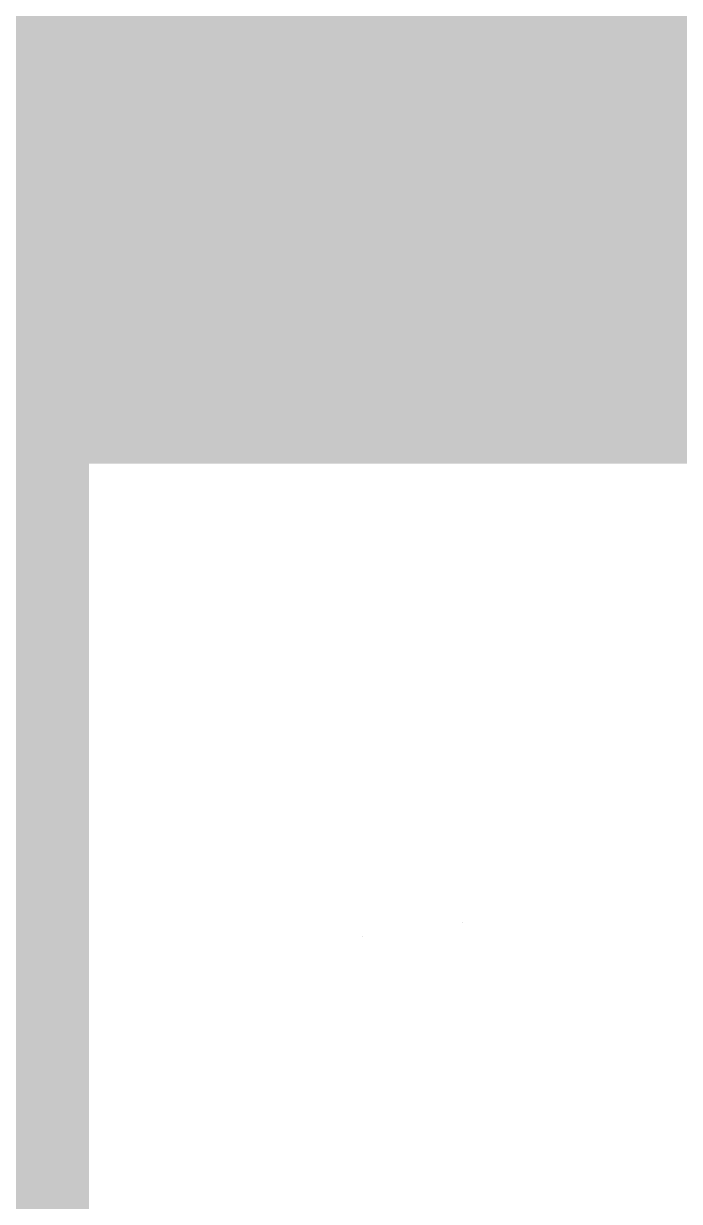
# Model space of a CAD drawing. Header units: millimetres. Extents: x -0.7 to 17.2, y -0.7 to 12.5.
# Drawn here: x 0.885 to 1.874, y 4.323 to 6.097 of the extents above; entities that cross this region are included whole.
import ezdxf

# ---------------------------------------------------------------- set-up
doc = ezdxf.new("R2010")
doc.units = ezdxf.units.MM
doc.layers.add('LEGEND', color=7, linetype='Continuous')
doc.layers.add('TEXT', color=7, linetype='Continuous')

msp = doc.modelspace()

# ---------------------------------------------------------------- linework, layer by layer
at = {"layer": 'LEGEND', "color": 7, "lineweight": 0, "const_width": 0.7075}
msp.add_lwpolyline([(0.6305, 1.6753), (8.4635, 1.6753), (8.4635, 5.7877), (0.6305, 5.7877), (0.6305, 1.6753), (0.6305, 1.6753)], dxfattribs=at)
at = {"layer": 'TEXT', "color": 7, "lineweight": 0, "const_width": 0.0000000392}
for points in [[(1.1002, 5.0073), (1.0892, 5.0073), (1.0566, 5.0439), (1.0566, 5.0073), (1.0475, 5.0073), (1.0475, 5.0795), (1.0566, 5.0795), (1.0566, 5.0445), (1.0884, 5.0795), (1.0987, 5.0795), (1.0674, 5.0444), (1.1002, 5.0073)], [(1.1558, 5.0345), (1.1558, 5.0345), (1.1551, 5.0262), (1.1528, 5.0193), (1.149, 5.0137), (1.149, 5.0137), (1.1439, 5.0096), (1.1378, 5.0071), (1.1306, 5.0063), (1.1306, 5.0063), (1.126, 5.0067), (1.1217, 5.0078), (1.1178, 5.0096), (1.1178, 5.0096), (1.1143, 5.0121), (1.1114, 5.0153), (1.1089, 5.0192), (1.1089, 5.0192), (1.1071, 5.0237), (1.1061, 5.0288), (1.1057, 5.0345), (1.1057, 5.0345), (1.1065, 5.0428), (1.1087, 5.0497), (1.1125, 5.0552), (1.1125, 5.0552), (1.1175, 5.0593), (1.1237, 5.0617), (1.1309, 5.0625), (1.1309, 5.0625), (1.1356, 5.0622), (1.1399, 5.0611), (1.1439, 5.0592), (1.1439, 5.0592), (1.1473, 5.0567), (1.1503, 5.0536), (1.1526, 5.0497), (1.1526, 5.0497), (1.1544, 5.0453), (1.1555, 5.0402), (1.1558, 5.0345)], [(1.228, 5.0615), (1.228, 5.0073), (1.22, 5.0073), (1.22, 5.0419), (1.22, 5.0419), (1.22, 5.0433), (1.2201, 5.0448), (1.2202, 5.0463), (1.2202, 5.0463), (1.2203, 5.0479), (1.2204, 5.0494), (1.2205, 5.0509), (1.2202, 5.0509), (1.2025, 5.0073), (1.195, 5.0073), (1.1779, 5.0509), (1.1776, 5.0509), (1.1776, 5.0509), (1.1777, 5.0478), (1.1778, 5.0447), (1.1779, 5.0416), (1.1779, 5.0073), (1.1699, 5.0073), (1.1699, 5.0615), (1.1817, 5.0615), (1.1988, 5.0179), (1.2162, 5.0615), (1.228, 5.0615)], [(1.291, 5.0615), (1.291, 5.0073), (1.2822, 5.0073), (1.2822, 5.0539), (1.2542, 5.0539), (1.2542, 5.0073), (1.2453, 5.0073), (1.2453, 5.0615), (1.291, 5.0615)], [(1.3341, 5.0625), (1.3341, 5.0625), (1.3403, 5.0617), (1.3457, 5.0594), (1.3502, 5.0555), (1.3502, 5.0555), (1.3536, 5.0501), (1.3557, 5.0431), (1.3563, 5.0345), (1.3563, 5.0345), (1.3557, 5.026), (1.3536, 5.019), (1.3502, 5.0135), (1.3502, 5.0135), (1.3457, 5.0095), (1.3403, 5.0071), (1.334, 5.0063), (1.334, 5.0063), (1.3301, 5.0066), (1.3266, 5.0074), (1.3236, 5.0087), (1.3236, 5.0087), (1.3211, 5.0104), (1.319, 5.0122), (1.3172, 5.0142), (1.3166, 5.0142), (1.3166, 5.0142), (1.3167, 5.013), (1.3169, 5.0115), (1.317, 5.0099), (1.317, 5.0099), (1.3171, 5.0082), (1.3172, 5.0067), (1.3172, 5.0053), (1.3172, 4.9831), (1.3083, 4.9831), (1.3083, 5.0615), (1.3156, 5.0615), (1.3168, 5.0541), (1.3172, 5.0541), (1.3172, 5.0541), (1.319, 5.0564), (1.3211, 5.0584), (1.3236, 5.0601), (1.3236, 5.0601), (1.3265, 5.0614), (1.33, 5.0622), (1.3341, 5.0625)], [(1.3914, 5.0625), (1.3914, 5.0625), (1.3958, 5.0622), (1.3998, 5.0612), (1.4034, 5.0595), (1.4034, 5.0595), (1.4064, 5.0572), (1.409, 5.0543), (1.411, 5.0509), (1.411, 5.0509), (1.4125, 5.0471), (1.4134, 5.0428), (1.4137, 5.0381), (1.4137, 5.0327), (1.3766, 5.0327), (1.3766, 5.0327), (1.3773, 5.0271), (1.3788, 5.0224), (1.3813, 5.0187), (1.3813, 5.0187), (1.3847, 5.016), (1.3889, 5.0144), (1.3939, 5.0139), (1.3939, 5.0139), (1.3972, 5.014), (1.4003, 5.0143), (1.4031, 5.0149), (1.4031, 5.0149), (1.4058, 5.0156), (1.4085, 5.0165), (1.4113, 5.0176), (1.4113, 5.0099), (1.4113, 5.0099), (1.4085, 5.0088), (1.4058, 5.0079), (1.4031, 5.0072), (1.4031, 5.0072), (1.4003, 5.0067), (1.3971, 5.0064), (1.3935, 5.0063), (1.3935, 5.0063), (1.3886, 5.0067), (1.3841, 5.0077), (1.3799, 5.0095), (1.3799, 5.0095), (1.3763, 5.0119), (1.3732, 5.015), (1.3707, 5.0188), (1.3707, 5.0188), (1.3689, 5.0233), (1.3678, 5.0283), (1.3674, 5.034), (1.3674, 5.034), (1.3678, 5.0397), (1.3688, 5.0448), (1.3704, 5.0493), (1.3704, 5.0493), (1.3727, 5.0532), (1.3755, 5.0565), (1.3788, 5.0591), (1.3788, 5.0591), (1.3826, 5.061), (1.3868, 5.0621), (1.3914, 5.0625)], [(1.4492, 5.0063), (1.4492, 5.0063), (1.4446, 5.0067), (1.4403, 5.0076), (1.4364, 5.0093), (1.4364, 5.0093), (1.4329, 5.0116), (1.43, 5.0146), (1.4276, 5.0184), (1.4276, 5.0184), (1.4259, 5.0229), (1.4248, 5.0281), (1.4244, 5.0341), (1.4244, 5.0341), (1.4248, 5.0404), (1.4259, 5.0458), (1.4278, 5.0504), (1.4278, 5.0504), (1.4303, 5.0542), (1.4333, 5.0573), (1.4368, 5.0596), (1.4368, 5.0596), (1.4408, 5.0612), (1.4451, 5.0622), (1.4498, 5.0625), (1.4498, 5.0625), (1.4525, 5.0624), (1.4552, 5.0621), (1.4578, 5.0617), (1.4578, 5.0617), (1.4602, 5.0611), (1.4623, 5.0604), (1.4641, 5.0596), (1.4613, 5.0522), (1.4613, 5.0522), (1.4596, 5.0528), (1.4577, 5.0534), (1.4557, 5.0539), (1.4557, 5.0539), (1.4536, 5.0544), (1.4515, 5.0547), (1.4496, 5.0547), (1.4496, 5.0547), (1.4407, 5.0525), (1.4354, 5.0456), (1.4336, 5.0342), (1.4336, 5.0342), (1.4341, 5.0282), (1.4354, 5.0232), (1.4375, 5.0192), (1.4375, 5.0192), (1.4405, 5.0163), (1.4444, 5.0146), (1.4491, 5.014), (1.4491, 5.014), (1.4519, 5.0141), (1.4546, 5.0144), (1.4569, 5.0149), (1.4569, 5.0149), (1.4591, 5.0156), (1.4612, 5.0163), (1.4631, 5.0172), (1.4631, 5.0093), (1.4631, 5.0093), (1.4613, 5.0084), (1.4593, 5.0077), (1.4571, 5.0071), (1.4571, 5.0071), (1.4548, 5.0067), (1.4521, 5.0064), (1.4492, 5.0063)], [(1.4977, 5.0063), (1.4977, 5.0063), (1.4931, 5.0067), (1.4888, 5.0076), (1.4849, 5.0093), (1.4849, 5.0093), (1.4815, 5.0116), (1.4785, 5.0146), (1.4761, 5.0184), (1.4761, 5.0184), (1.4744, 5.0229), (1.4733, 5.0281), (1.4729, 5.0341), (1.4729, 5.0341), (1.4733, 5.0404), (1.4744, 5.0458), (1.4763, 5.0504), (1.4763, 5.0504), (1.4788, 5.0542), (1.4818, 5.0573), (1.4853, 5.0596), (1.4853, 5.0596), (1.4893, 5.0612), (1.4936, 5.0622), (1.4983, 5.0625), (1.4983, 5.0625), (1.501, 5.0624), (1.5037, 5.0621), (1.5063, 5.0617), (1.5063, 5.0617), (1.5087, 5.0611), (1.5108, 5.0604), (1.5126, 5.0596), (1.5098, 5.0522), (1.5098, 5.0522), (1.5081, 5.0528), (1.5062, 5.0534), (1.5042, 5.0539), (1.5042, 5.0539), (1.5021, 5.0544), (1.5, 5.0547), (1.4981, 5.0547), (1.4981, 5.0547), (1.4892, 5.0525), (1.4839, 5.0456), (1.4821, 5.0342), (1.4821, 5.0342), (1.4826, 5.0282), (1.4839, 5.0232), (1.486, 5.0192), (1.486, 5.0192), (1.4891, 5.0163), (1.4929, 5.0146), (1.4976, 5.014), (1.4976, 5.014), (1.5005, 5.0141), (1.5031, 5.0144), (1.5054, 5.0149), (1.5054, 5.0149), (1.5076, 5.0156), (1.5097, 5.0163), (1.5116, 5.0172), (1.5116, 5.0093), (1.5116, 5.0093), (1.5098, 5.0084), (1.5078, 5.0077), (1.5056, 5.0071), (1.5056, 5.0071), (1.5033, 5.0067), (1.5007, 5.0064), (1.4977, 5.0063)], [(1.5716, 5.0345), (1.5716, 5.0345), (1.5708, 5.0262), (1.5685, 5.0193), (1.5648, 5.0137), (1.5648, 5.0137), (1.5597, 5.0096), (1.5535, 5.0071), (1.5463, 5.0063), (1.5463, 5.0063), (1.5417, 5.0067), (1.5374, 5.0078), (1.5335, 5.0096), (1.5335, 5.0096), (1.5301, 5.0121), (1.5271, 5.0153), (1.5247, 5.0192), (1.5247, 5.0192), (1.5229, 5.0237), (1.5218, 5.0288), (1.5215, 5.0345), (1.5215, 5.0345), (1.5222, 5.0428), (1.5245, 5.0497), (1.5282, 5.0552), (1.5282, 5.0552), (1.5333, 5.0593), (1.5394, 5.0617), (1.5466, 5.0625), (1.5466, 5.0625), (1.5513, 5.0622), (1.5557, 5.0611), (1.5596, 5.0592), (1.5596, 5.0592), (1.5631, 5.0567), (1.566, 5.0536), (1.5684, 5.0497), (1.5684, 5.0497), (1.5702, 5.0453), (1.5712, 5.0402), (1.5716, 5.0345)], [(1.6114, 5.0625), (1.6114, 5.0625), (1.6176, 5.0617), (1.623, 5.0594), (1.6275, 5.0555), (1.6275, 5.0555), (1.6309, 5.0501), (1.6329, 5.0431), (1.6336, 5.0345), (1.6336, 5.0345), (1.6329, 5.026), (1.6309, 5.019), (1.6275, 5.0135), (1.6275, 5.0135), (1.623, 5.0095), (1.6176, 5.0071), (1.6113, 5.0063), (1.6113, 5.0063), (1.6074, 5.0066), (1.6039, 5.0074), (1.6009, 5.0087), (1.6009, 5.0087), (1.5984, 5.0104), (1.5963, 5.0122), (1.5945, 5.0142), (1.5939, 5.0142), (1.5939, 5.0142), (1.594, 5.013), (1.5942, 5.0115), (1.5943, 5.0099), (1.5943, 5.0099), (1.5944, 5.0082), (1.5945, 5.0067), (1.5945, 5.0053), (1.5945, 4.9831), (1.5856, 4.9831), (1.5856, 5.0615), (1.5929, 5.0615), (1.5941, 5.0541), (1.5945, 5.0541), (1.5945, 5.0541), (1.5963, 5.0564), (1.5984, 5.0584), (1.6009, 5.0601), (1.6009, 5.0601), (1.6038, 5.0614), (1.6073, 5.0622), (1.6114, 5.0625)], [(1.6958, 5.0063), (1.6958, 5.0063), (1.6912, 5.0067), (1.6869, 5.0076), (1.683, 5.0093), (1.683, 5.0093), (1.6795, 5.0116), (1.6766, 5.0146), (1.6742, 5.0184), (1.6742, 5.0184), (1.6724, 5.0229), (1.6714, 5.0281), (1.671, 5.0341), (1.671, 5.0341), (1.6714, 5.0404), (1.6725, 5.0458), (1.6744, 5.0504), (1.6744, 5.0504), (1.6768, 5.0542), (1.6799, 5.0573), (1.6834, 5.0596), (1.6834, 5.0596), (1.6874, 5.0612), (1.6917, 5.0622), (1.6964, 5.0625), (1.6964, 5.0625), (1.6991, 5.0624), (1.7018, 5.0621), (1.7044, 5.0617), (1.7044, 5.0617), (1.7068, 5.0611), (1.7089, 5.0604), (1.7106, 5.0596), (1.7079, 5.0522), (1.7079, 5.0522), (1.7062, 5.0528), (1.7043, 5.0534), (1.7022, 5.0539), (1.7022, 5.0539), (1.7001, 5.0544), (1.6981, 5.0547), (1.6962, 5.0547), (1.6962, 5.0547), (1.6873, 5.0525), (1.682, 5.0456), (1.6802, 5.0342), (1.6802, 5.0342), (1.6806, 5.0282), (1.6819, 5.0232), (1.6841, 5.0192), (1.6841, 5.0192), (1.6871, 5.0163), (1.691, 5.0146), (1.6957, 5.014), (1.6957, 5.014), (1.6985, 5.0141), (1.7011, 5.0144), (1.7035, 5.0149), (1.7035, 5.0149), (1.7057, 5.0156), (1.7078, 5.0163), (1.7097, 5.0172), (1.7097, 5.0093), (1.7097, 5.0093), (1.7078, 5.0084), (1.7058, 5.0077), (1.7037, 5.0071), (1.7037, 5.0071), (1.7014, 5.0067), (1.6987, 5.0064), (1.6958, 5.0063)], [(1.7875, 5.0615), (1.7652, 5.0352), (1.7894, 5.0073), (1.7793, 5.0073), (1.7559, 5.0348), (1.7559, 5.0073), (1.7476, 5.0073), (1.7476, 5.0348), (1.7242, 5.0073), (1.7141, 5.0073), (1.7383, 5.0352), (1.716, 5.0615), (1.7257, 5.0615), (1.7476, 5.0352), (1.7476, 5.0615), (1.7559, 5.0615), (1.7559, 5.0352), (1.7779, 5.0615), (1.7875, 5.0615)], [(1.8189, 5.0624), (1.8189, 5.0624), (1.8249, 5.0619), (1.8298, 5.0605), (1.8335, 5.0581), (1.8335, 5.0581), (1.8361, 5.0546), (1.8377, 5.05), (1.8383, 5.0442), (1.8383, 5.0073), (1.8318, 5.0073), (1.8301, 5.015), (1.8297, 5.015), (1.8297, 5.015), (1.8273, 5.0123), (1.8248, 5.0101), (1.8222, 5.0085), (1.8222, 5.0085), (1.8193, 5.0073), (1.8157, 5.0066), (1.8115, 5.0063), (1.8115, 5.0063), (1.8068, 5.0068), (1.8028, 5.0081), (1.7992, 5.0102), (1.7992, 5.0102), (1.7966, 5.0133), (1.7949, 5.0174), (1.7944, 5.0224), (1.7944, 5.0224), (1.7951, 5.0274), (1.7972, 5.0315), (1.8008, 5.0349), (1.8008, 5.0349), (1.8058, 5.0374), (1.8123, 5.039), (1.8204, 5.0397), (1.8296, 5.04), (1.8296, 5.0432), (1.8296, 5.0432), (1.8292, 5.0473), (1.8283, 5.0504), (1.8266, 5.0526), (1.8266, 5.0526), (1.8244, 5.0541), (1.8216, 5.0549), (1.8183, 5.0552), (1.8183, 5.0552), (1.8156, 5.0551), (1.8129, 5.0547), (1.8103, 5.054), (1.8103, 5.054), (1.8078, 5.0531), (1.8054, 5.0521), (1.8031, 5.0511), (1.8004, 5.0578), (1.8004, 5.0578), (1.8029, 5.059), (1.8057, 5.0601), (1.8087, 5.061), (1.8087, 5.061), (1.812, 5.0618), (1.8154, 5.0623), (1.8189, 5.0624)], [(1.8924, 5.054), (1.8747, 5.054), (1.8747, 5.0073), (1.8659, 5.0073), (1.8659, 5.054), (1.8485, 5.054), (1.8485, 5.0615), (1.8924, 5.0615), (1.8924, 5.054)], [(1.1149, 5.0345), (1.1153, 5.0286), (1.1166, 5.0235), (1.1187, 5.0193), (1.1187, 5.0193), (1.1217, 5.0162), (1.1257, 5.0143), (1.1308, 5.0137), (1.1308, 5.0137), (1.1357, 5.0143), (1.1398, 5.0162), (1.1428, 5.0193), (1.1428, 5.0193), (1.1449, 5.0235), (1.1462, 5.0286), (1.1466, 5.0345), (1.1466, 5.0345), (1.1462, 5.0405), (1.1449, 5.0455), (1.1428, 5.0496), (1.1428, 5.0496), (1.1397, 5.0526), (1.1357, 5.0544), (1.1307, 5.055), (1.1307, 5.055), (1.1257, 5.0544), (1.1216, 5.0526), (1.1186, 5.0496), (1.1186, 5.0496), (1.1166, 5.0455), (1.1153, 5.0405), (1.1149, 5.0345)], [(1.3325, 5.055), (1.3275, 5.0545), (1.3236, 5.053), (1.3208, 5.0504), (1.3208, 5.0504), (1.3189, 5.0468), (1.3177, 5.042), (1.3172, 5.0362), (1.3172, 5.0345), (1.3172, 5.0345), (1.3176, 5.0284), (1.3187, 5.0232), (1.3205, 5.0191), (1.3205, 5.0191), (1.3233, 5.0161), (1.3274, 5.0143), (1.3327, 5.0137), (1.3327, 5.0137), (1.3358, 5.014), (1.3385, 5.0149), (1.3408, 5.0164), (1.3408, 5.0164), (1.3428, 5.0185), (1.3444, 5.0209), (1.3456, 5.0239), (1.3456, 5.0239), (1.3464, 5.0271), (1.347, 5.0307), (1.3471, 5.0346), (1.3471, 5.0346), (1.3467, 5.0404), (1.3455, 5.0454), (1.3436, 5.0495), (1.3436, 5.0495), (1.3407, 5.0526), (1.337, 5.0544), (1.3325, 5.055)], [(1.3913, 5.0552), (1.3873, 5.0548), (1.384, 5.0534), (1.3812, 5.0511), (1.3812, 5.0511), (1.3791, 5.0481), (1.3777, 5.0443), (1.3768, 5.0398), (1.4044, 5.0398), (1.4044, 5.0398), (1.404, 5.0441), (1.403, 5.0478), (1.4012, 5.0509), (1.4012, 5.0509), (1.3987, 5.0533), (1.3954, 5.0548), (1.3913, 5.0552)], [(1.5306, 5.0345), (1.5311, 5.0286), (1.5323, 5.0235), (1.5344, 5.0193), (1.5344, 5.0193), (1.5375, 5.0162), (1.5415, 5.0143), (1.5465, 5.0137), (1.5465, 5.0137), (1.5515, 5.0143), (1.5555, 5.0162), (1.5585, 5.0193), (1.5585, 5.0193), (1.5607, 5.0235), (1.5619, 5.0286), (1.5624, 5.0345), (1.5624, 5.0345), (1.5619, 5.0405), (1.5607, 5.0455), (1.5585, 5.0496), (1.5585, 5.0496), (1.5555, 5.0526), (1.5514, 5.0544), (1.5464, 5.055), (1.5464, 5.055), (1.5414, 5.0544), (1.5374, 5.0526), (1.5344, 5.0496), (1.5344, 5.0496), (1.5323, 5.0455), (1.5311, 5.0405), (1.5306, 5.0345)], [(1.6098, 5.055), (1.6048, 5.0545), (1.6009, 5.053), (1.5981, 5.0504), (1.5981, 5.0504), (1.5962, 5.0468), (1.595, 5.042), (1.5945, 5.0362), (1.5945, 5.0345), (1.5945, 5.0345), (1.5949, 5.0284), (1.596, 5.0232), (1.5978, 5.0191), (1.5978, 5.0191), (1.6006, 5.0161), (1.6047, 5.0143), (1.61, 5.0137), (1.61, 5.0137), (1.6131, 5.014), (1.6158, 5.0149), (1.6181, 5.0164), (1.6181, 5.0164), (1.6201, 5.0185), (1.6216, 5.0209), (1.6229, 5.0239), (1.6229, 5.0239), (1.6237, 5.0271), (1.6243, 5.0307), (1.6244, 5.0346), (1.6244, 5.0346), (1.624, 5.0404), (1.6228, 5.0454), (1.6208, 5.0495), (1.6208, 5.0495), (1.618, 5.0526), (1.6143, 5.0544), (1.6098, 5.055)], [(0.9144, 5.0305), (0.9144, 5.0384), (1.0074, 5.0384), (1.0074, 5.0305), (0.9144, 5.0305)], [(1.8215, 5.0335), (1.8154, 5.033), (1.8108, 5.0319), (1.8075, 5.0303), (1.8075, 5.0303), (1.8053, 5.0281), (1.804, 5.0255), (1.8036, 5.0223), (1.8036, 5.0223), (1.8039, 5.0195), (1.8048, 5.0173), (1.8064, 5.0156), (1.8064, 5.0156), (1.8084, 5.0144), (1.8108, 5.0137), (1.8135, 5.0135), (1.8135, 5.0135), (1.8178, 5.0139), (1.8216, 5.0152), (1.8249, 5.0173), (1.8249, 5.0173), (1.8274, 5.0203), (1.829, 5.0242), (1.8295, 5.029), (1.8295, 5.0338), (1.8215, 5.0335)], [(1.0793, 4.694), (1.0556, 4.7573), (1.0552, 4.7573), (1.0552, 4.7573), (1.0554, 4.7549), (1.0555, 4.7521), (1.0557, 4.7488), (1.0557, 4.7488), (1.0558, 4.7453), (1.0559, 4.7416), (1.0559, 4.7378), (1.0559, 4.694), (1.0475, 4.694), (1.0475, 4.7662), (1.0609, 4.7662), (1.0832, 4.7071), (1.0836, 4.7071), (1.1062, 4.7662), (1.1196, 4.7662), (1.1196, 4.694), (1.1106, 4.694), (1.1106, 4.7384), (1.1106, 4.7384), (1.1106, 4.7419), (1.1107, 4.7453), (1.1108, 4.7488), (1.1108, 4.7488), (1.111, 4.752), (1.1111, 4.7548), (1.1113, 4.7572), (1.1109, 4.7572), (1.0868, 4.694), (1.0793, 4.694)], [(1.1585, 4.7491), (1.1585, 4.7491), (1.1645, 4.7486), (1.1694, 4.7472), (1.1731, 4.7448), (1.1731, 4.7448), (1.1758, 4.7413), (1.1773, 4.7367), (1.1779, 4.7309), (1.1779, 4.694), (1.1714, 4.694), (1.1697, 4.7017), (1.1693, 4.7017), (1.1693, 4.7017), (1.1669, 4.699), (1.1644, 4.6968), (1.1618, 4.6951), (1.1618, 4.6951), (1.1589, 4.694), (1.1553, 4.6932), (1.1511, 4.693), (1.1511, 4.693), (1.1464, 4.6934), (1.1424, 4.6947), (1.1389, 4.6969), (1.1389, 4.6969), (1.1362, 4.7), (1.1345, 4.704), (1.134, 4.7091), (1.134, 4.7091), (1.1347, 4.7141), (1.1368, 4.7182), (1.1404, 4.7216), (1.1404, 4.7216), (1.1454, 4.724), (1.1519, 4.7256), (1.16, 4.7264), (1.1692, 4.7267), (1.1692, 4.7299), (1.1692, 4.7299), (1.1688, 4.7339), (1.1679, 4.7371), (1.1662, 4.7393), (1.1662, 4.7393), (1.164, 4.7407), (1.1613, 4.7416), (1.158, 4.7419), (1.158, 4.7419), (1.1552, 4.7418), (1.1525, 4.7414), (1.1499, 4.7407), (1.1499, 4.7407), (1.1474, 4.7398), (1.145, 4.7388), (1.1427, 4.7378), (1.14, 4.7444), (1.14, 4.7444), (1.1425, 4.7457), (1.1453, 4.7468), (1.1484, 4.7477), (1.1484, 4.7477), (1.1516, 4.7485), (1.155, 4.7489), (1.1585, 4.7491)], [(1.2164, 4.693), (1.2164, 4.693), (1.2118, 4.6933), (1.2075, 4.6943), (1.2036, 4.6959), (1.2036, 4.6959), (1.2001, 4.6983), (1.1972, 4.7013), (1.1948, 4.705), (1.1948, 4.705), (1.193, 4.7095), (1.192, 4.7148), (1.1916, 4.7208), (1.1916, 4.7208), (1.192, 4.7271), (1.1931, 4.7325), (1.1949, 4.7371), (1.1949, 4.7371), (1.1974, 4.7409), (1.2005, 4.7439), (1.204, 4.7463), (1.204, 4.7463), (1.208, 4.7479), (1.2123, 4.7489), (1.217, 4.7492), (1.217, 4.7492), (1.2197, 4.7491), (1.2224, 4.7488), (1.225, 4.7483), (1.225, 4.7483), (1.2274, 4.7477), (1.2295, 4.747), (1.2312, 4.7463), (1.2285, 4.7389), (1.2285, 4.7389), (1.2268, 4.7395), (1.2249, 4.7401), (1.2228, 4.7406), (1.2228, 4.7406), (1.2207, 4.7411), (1.2187, 4.7413), (1.2168, 4.7414), (1.2168, 4.7414), (1.2079, 4.7391), (1.2026, 4.7323), (1.2008, 4.7209), (1.2008, 4.7209), (1.2012, 4.7149), (1.2025, 4.7099), (1.2047, 4.7059), (1.2047, 4.7059), (1.2077, 4.703), (1.2116, 4.7013), (1.2163, 4.7007), (1.2163, 4.7007), (1.2191, 4.7008), (1.2217, 4.7011), (1.2241, 4.7016), (1.2241, 4.7016), (1.2263, 4.7023), (1.2284, 4.703), (1.2303, 4.7038), (1.2303, 4.696), (1.2303, 4.696), (1.2284, 4.6951), (1.2264, 4.6944), (1.2243, 4.6938), (1.2243, 4.6938), (1.222, 4.6934), (1.2193, 4.6931), (1.2164, 4.693)], [(1.2844, 4.694), (1.2754, 4.694), (1.2754, 4.7408), (1.2594, 4.7408), (1.2594, 4.7408), (1.2584, 4.7302), (1.2572, 4.721), (1.2558, 4.7133), (1.2558, 4.7133), (1.2541, 4.7069), (1.252, 4.7019), (1.2496, 4.6981), (1.2496, 4.6981), (1.2468, 4.6954), (1.2436, 4.6938), (1.2399, 4.6933), (1.2399, 4.6933), (1.239, 4.6933), (1.2382, 4.6934), (1.2373, 4.6935), (1.2373, 4.6935), (1.2366, 4.6936), (1.2359, 4.6938), (1.2353, 4.694), (1.2353, 4.7007), (1.2353, 4.7007), (1.2357, 4.7006), (1.2361, 4.7005), (1.2366, 4.7004), (1.2366, 4.7004), (1.2371, 4.7003), (1.2375, 4.7003), (1.238, 4.7003), (1.238, 4.7003), (1.2414, 4.7016), (1.2443, 4.7054), (1.2467, 4.7119), (1.2467, 4.7119), (1.2488, 4.7211), (1.2504, 4.7332), (1.2517, 4.7482), (1.2844, 4.7482), (1.2844, 4.694)], [(1.3486, 4.7212), (1.3486, 4.7212), (1.3479, 4.7129), (1.3456, 4.706), (1.3418, 4.7004), (1.3418, 4.7004), (1.3367, 4.6963), (1.3306, 4.6938), (1.3234, 4.693), (1.3234, 4.693), (1.3188, 4.6934), (1.3145, 4.6945), (1.3106, 4.6963), (1.3106, 4.6963), (1.3071, 4.6988), (1.3042, 4.702), (1.3018, 4.7059), (1.3018, 4.7059), (1.3, 4.7104), (1.2989, 4.7155), (1.2985, 4.7212), (1.2985, 4.7212), (1.2993, 4.7295), (1.3015, 4.7364), (1.3053, 4.7419), (1.3053, 4.7419), (1.3103, 4.746), (1.3165, 4.7484), (1.3237, 4.7492), (1.3237, 4.7492), (1.3284, 4.7488), (1.3327, 4.7477), (1.3367, 4.7459), (1.3367, 4.7459), (1.3401, 4.7434), (1.3431, 4.7402), (1.3455, 4.7364), (1.3455, 4.7364), (1.3472, 4.732), (1.3483, 4.7269), (1.3486, 4.7212)], [(1.3077, 4.7212), (1.3081, 4.7152), (1.3094, 4.7102), (1.3115, 4.706), (1.3115, 4.706), (1.3145, 4.7029), (1.3186, 4.701), (1.3236, 4.7004), (1.3236, 4.7004), (1.3286, 4.701), (1.3326, 4.7029), (1.3356, 4.706), (1.3356, 4.706), (1.3377, 4.7102), (1.339, 4.7152), (1.3394, 4.7212), (1.3394, 4.7212), (1.339, 4.7271), (1.3377, 4.7322), (1.3356, 4.7363), (1.3356, 4.7363), (1.3326, 4.7393), (1.3285, 4.7411), (1.3235, 4.7417), (1.3235, 4.7417), (1.3185, 4.7411), (1.3145, 4.7393), (1.3115, 4.7363), (1.3115, 4.7363), (1.3094, 4.7322), (1.3081, 4.7271), (1.3077, 4.7212)], [(1.4063, 4.7345), (1.4063, 4.7345), (1.4059, 4.7314), (1.4049, 4.7288), (1.4032, 4.7267), (1.4032, 4.7267), (1.401, 4.725), (1.3984, 4.7237), (1.3954, 4.7228), (1.3954, 4.7224), (1.3954, 4.7224), (1.3987, 4.7217), (1.4016, 4.7205), (1.4042, 4.7188), (1.4042, 4.7188), (1.4063, 4.7166), (1.4076, 4.7136), (1.408, 4.7099), (1.408, 4.7099), (1.4074, 4.7056), (1.4057, 4.7018), (1.4029, 4.6985), (1.4029, 4.6985), (1.3987, 4.696), (1.3931, 4.6945), (1.386, 4.694), (1.3627, 4.694), (1.3627, 4.7482), (1.3859, 4.7482), (1.3859, 4.7482), (1.3896, 4.748), (1.3931, 4.7476), (1.3963, 4.7469), (1.3963, 4.7469), (1.3991, 4.7459), (1.4016, 4.7445), (1.4036, 4.7427), (1.4036, 4.7427), (1.4051, 4.7404), (1.406, 4.7377), (1.4063, 4.7345)], [(1.3973, 4.7334), (1.3969, 4.7358), (1.396, 4.7376), (1.3945, 4.739), (1.3945, 4.739), (1.3922, 4.74), (1.3892, 4.7406), (1.3854, 4.7408), (1.3716, 4.7408), (1.3716, 4.7259), (1.3838, 4.7259), (1.3838, 4.7259), (1.3913, 4.7268), (1.3958, 4.7293), (1.3973, 4.7334)], [(1.468, 4.7212), (1.468, 4.7212), (1.4672, 4.7129), (1.465, 4.706), (1.4612, 4.7004), (1.4612, 4.7004), (1.4561, 4.6963), (1.4499, 4.6938), (1.4427, 4.693), (1.4427, 4.693), (1.4381, 4.6934), (1.4339, 4.6945), (1.4299, 4.6963), (1.4299, 4.6963), (1.4265, 4.6988), (1.4235, 4.702), (1.4211, 4.7059), (1.4211, 4.7059), (1.4193, 4.7104), (1.4182, 4.7155), (1.4179, 4.7212), (1.4179, 4.7212), (1.4186, 4.7295), (1.4209, 4.7364), (1.4246, 4.7419), (1.4246, 4.7419), (1.4297, 4.746), (1.4358, 4.7484), (1.443, 4.7492), (1.443, 4.7492), (1.4478, 4.7488), (1.4521, 4.7477), (1.456, 4.7459), (1.456, 4.7459), (1.4595, 4.7434), (1.4624, 4.7402), (1.4648, 4.7364), (1.4648, 4.7364), (1.4666, 4.732), (1.4676, 4.7269), (1.468, 4.7212)], [(1.4271, 4.7212), (1.4275, 4.7152), (1.4287, 4.7102), (1.4309, 4.706), (1.4309, 4.706), (1.4339, 4.7029), (1.4379, 4.701), (1.4429, 4.7004), (1.4429, 4.7004), (1.4479, 4.701), (1.4519, 4.7029), (1.455, 4.706), (1.455, 4.706), (1.4571, 4.7102), (1.4584, 4.7152), (1.4588, 4.7212), (1.4588, 4.7212), (1.4584, 4.7271), (1.4571, 4.7322), (1.455, 4.7363), (1.455, 4.7363), (1.4519, 4.7393), (1.4479, 4.7411), (1.4428, 4.7417), (1.4428, 4.7417), (1.4378, 4.7411), (1.4338, 4.7393), (1.4308, 4.7363), (1.4308, 4.7363), (1.4287, 4.7322), (1.4275, 4.7271), (1.4271, 4.7212)], [(1.5223, 4.7482), (1.5223, 4.7015), (1.5301, 4.7015), (1.5301, 4.6752), (1.5216, 4.6752), (1.5216, 4.694), (1.4839, 4.694), (1.4839, 4.6752), (1.4754, 4.6752), (1.4754, 4.7015), (1.4797, 4.7015), (1.4797, 4.7015), (1.484, 4.7082), (1.4875, 4.7155), (1.4902, 4.7234), (1.4902, 4.7234), (1.4921, 4.7316), (1.4933, 4.7399), (1.4938, 4.7482), (1.5223, 4.7482)], [(1.5016, 4.7412), (1.5012, 4.7366), (1.5005, 4.7318), (1.4995, 4.727), (1.4995, 4.727), (1.4983, 4.7222), (1.4968, 4.7175), (1.4951, 4.713), (1.4951, 4.713), (1.4932, 4.7088), (1.4912, 4.7049), (1.4889, 4.7015), (1.5137, 4.7015), (1.5137, 4.7412), (1.5016, 4.7412)], [(1.5878, 4.7212), (1.5878, 4.7212), (1.5871, 4.7129), (1.5848, 4.706), (1.581, 4.7004), (1.581, 4.7004), (1.5759, 4.6963), (1.5698, 4.6938), (1.5626, 4.693), (1.5626, 4.693), (1.558, 4.6934), (1.5537, 4.6945), (1.5498, 4.6963), (1.5498, 4.6963), (1.5463, 4.6988), (1.5434, 4.702), (1.541, 4.7059), (1.541, 4.7059), (1.5392, 4.7104), (1.5381, 4.7155), (1.5377, 4.7212), (1.5377, 4.7212), (1.5385, 4.7295), (1.5407, 4.7364), (1.5445, 4.7419), (1.5445, 4.7419), (1.5495, 4.746), (1.5557, 4.7484), (1.5629, 4.7492), (1.5629, 4.7492), (1.5676, 4.7488), (1.5719, 4.7477), (1.5759, 4.7459), (1.5759, 4.7459), (1.5793, 4.7434), (1.5823, 4.7402), (1.5847, 4.7364), (1.5847, 4.7364), (1.5864, 4.732), (1.5875, 4.7269), (1.5878, 4.7212)], [(1.5469, 4.7212), (1.5473, 4.7152), (1.5486, 4.7102), (1.5507, 4.706), (1.5507, 4.706), (1.5537, 4.7029), (1.5578, 4.701), (1.5628, 4.7004), (1.5628, 4.7004), (1.5678, 4.701), (1.5718, 4.7029), (1.5748, 4.706), (1.5748, 4.706), (1.5769, 4.7102), (1.5782, 4.7152), (1.5786, 4.7212), (1.5786, 4.7212), (1.5782, 4.7271), (1.5769, 4.7322), (1.5748, 4.7363), (1.5748, 4.7363), (1.5717, 4.7393), (1.5677, 4.7411), (1.5627, 4.7417), (1.5627, 4.7417), (1.5577, 4.7411), (1.5537, 4.7393), (1.5507, 4.7363), (1.5507, 4.7363), (1.5486, 4.7322), (1.5473, 4.7271), (1.5469, 4.7212)], [(1.649, 4.7212), (1.649, 4.7212), (1.6482, 4.7129), (1.646, 4.706), (1.6422, 4.7004), (1.6422, 4.7004), (1.6371, 4.6963), (1.6309, 4.6938), (1.6237, 4.693), (1.6237, 4.693), (1.6191, 4.6934), (1.6148, 4.6945), (1.6109, 4.6963), (1.6109, 4.6963), (1.6075, 4.6988), (1.6045, 4.702), (1.6021, 4.7059), (1.6021, 4.7059), (1.6003, 4.7104), (1.5992, 4.7155), (1.5989, 4.7212), (1.5989, 4.7212), (1.5996, 4.7295), (1.6019, 4.7364), (1.6056, 4.7419), (1.6056, 4.7419), (1.6107, 4.746), (1.6168, 4.7484), (1.624, 4.7492), (1.624, 4.7492), (1.6287, 4.7488), (1.6331, 4.7477), (1.637, 4.7459), (1.637, 4.7459), (1.6405, 4.7434), (1.6434, 4.7402), (1.6458, 4.7364), (1.6458, 4.7364), (1.6476, 4.732), (1.6486, 4.7269), (1.649, 4.7212)], [(1.6081, 4.7212), (1.6085, 4.7152), (1.6097, 4.7102), (1.6118, 4.706), (1.6118, 4.706), (1.6149, 4.7029), (1.6189, 4.701), (1.6239, 4.7004), (1.6239, 4.7004), (1.6289, 4.701), (1.6329, 4.7029), (1.6359, 4.706), (1.6359, 4.706), (1.6381, 4.7102), (1.6394, 4.7152), (1.6398, 4.7212), (1.6398, 4.7212), (1.6394, 4.7271), (1.6381, 4.7322), (1.6359, 4.7363), (1.6359, 4.7363), (1.6329, 4.7393), (1.6288, 4.7411), (1.6238, 4.7417), (1.6238, 4.7417), (1.6188, 4.7411), (1.6148, 4.7393), (1.6118, 4.7363), (1.6118, 4.7363), (1.6097, 4.7322), (1.6085, 4.7271), (1.6081, 4.7212)], [(1.7004, 4.7407), (1.6827, 4.7407), (1.6827, 4.694), (1.6739, 4.694), (1.6739, 4.7407), (1.6565, 4.7407), (1.6565, 4.7482), (1.7004, 4.7482), (1.7004, 4.7407)], [(1.7514, 4.7482), (1.7514, 4.7015), (1.7592, 4.7015), (1.7592, 4.6752), (1.7506, 4.6752), (1.7506, 4.694), (1.7129, 4.694), (1.7129, 4.6752), (1.7045, 4.6752), (1.7045, 4.7015), (1.7088, 4.7015), (1.7088, 4.7015), (1.7131, 4.7082), (1.7166, 4.7155), (1.7193, 4.7234), (1.7193, 4.7234), (1.7212, 4.7316), (1.7224, 4.7399), (1.7229, 4.7482), (1.7514, 4.7482)], [(1.7307, 4.7412), (1.7303, 4.7366), (1.7296, 4.7318), (1.7286, 4.727), (1.7286, 4.727), (1.7274, 4.7222), (1.7259, 4.7175), (1.7242, 4.713), (1.7242, 4.713), (1.7223, 4.7088), (1.7203, 4.7049), (1.718, 4.7015), (1.7428, 4.7015), (1.7428, 4.7412), (1.7307, 4.7412)], [(1.7908, 4.7492), (1.7908, 4.7492), (1.7952, 4.7489), (1.7992, 4.7478), (1.8027, 4.7462), (1.8027, 4.7462), (1.8058, 4.7439), (1.8084, 4.741), (1.8104, 4.7376), (1.8104, 4.7376), (1.8119, 4.7337), (1.8128, 4.7294), (1.8131, 4.7247), (1.8131, 4.7194), (1.776, 4.7194), (1.776, 4.7194), (1.7766, 4.7137), (1.7782, 4.7091), (1.7807, 4.7054), (1.7807, 4.7054), (1.7841, 4.7027), (1.7883, 4.7011), (1.7933, 4.7006), (1.7933, 4.7006), (1.7966, 4.7007), (1.7996, 4.701), (1.8024, 4.7015), (1.8024, 4.7015), (1.8051, 4.7023), (1.8079, 4.7032), (1.8107, 4.7043), (1.8107, 4.6965), (1.8107, 4.6965), (1.8079, 4.6954), (1.8052, 4.6945), (1.8025, 4.6939), (1.8025, 4.6939), (1.7996, 4.6934), (1.7964, 4.6931), (1.7929, 4.693), (1.7929, 4.693), (1.788, 4.6934), (1.7834, 4.6944), (1.7793, 4.6961), (1.7793, 4.6961), (1.7756, 4.6986), (1.7726, 4.7017), (1.7701, 4.7055), (1.7701, 4.7055), (1.7683, 4.7099), (1.7672, 4.715), (1.7668, 4.7207), (1.7668, 4.7207), (1.7671, 4.7263), (1.7681, 4.7314), (1.7698, 4.736), (1.7698, 4.736), (1.7721, 4.7399), (1.7748, 4.7431), (1.7782, 4.7458), (1.7782, 4.7458), (1.782, 4.7477), (1.7862, 4.7488), (1.7908, 4.7492)], [(1.7907, 4.7419), (1.7867, 4.7415), (1.7834, 4.7401), (1.7806, 4.7378), (1.7806, 4.7378), (1.7785, 4.7347), (1.777, 4.7309), (1.7762, 4.7265), (1.8038, 4.7265), (1.8038, 4.7265), (1.8034, 4.7307), (1.8023, 4.7345), (1.8006, 4.7376), (1.8006, 4.7376), (1.7981, 4.74), (1.7948, 4.7414), (1.7907, 4.7419)], [(1.8681, 4.694), (1.8591, 4.694), (1.8591, 4.7408), (1.8431, 4.7408), (1.8431, 4.7408), (1.8421, 4.7302), (1.8409, 4.721), (1.8395, 4.7133), (1.8395, 4.7133), (1.8378, 4.7069), (1.8357, 4.7019), (1.8333, 4.6981), (1.8333, 4.6981), (1.8305, 4.6954), (1.8273, 4.6938), (1.8236, 4.6933), (1.8236, 4.6933), (1.8227, 4.6933), (1.8219, 4.6934), (1.821, 4.6935), (1.821, 4.6935), (1.8202, 4.6936), (1.8195, 4.6938), (1.819, 4.694), (1.819, 4.7007), (1.819, 4.7007), (1.8194, 4.7006), (1.8198, 4.7005), (1.8203, 4.7004), (1.8203, 4.7004), (1.8207, 4.7003), (1.8212, 4.7003), (1.8217, 4.7003), (1.8217, 4.7003), (1.8251, 4.7016), (1.828, 4.7054), (1.8304, 4.7119), (1.8304, 4.7119), (1.8324, 4.7211), (1.8341, 4.7332), (1.8354, 4.7482), (1.8681, 4.7482), (1.8681, 4.694)], [(0.9144, 4.7172), (0.9144, 4.725), (1.0074, 4.725), (1.0074, 4.7172), (0.9144, 4.7172)], [(1.1611, 4.7202), (1.155, 4.7197), (1.1504, 4.7186), (1.1471, 4.717), (1.1471, 4.717), (1.1449, 4.7148), (1.1436, 4.7122), (1.1432, 4.709), (1.1432, 4.709), (1.1435, 4.7062), (1.1444, 4.704), (1.146, 4.7023), (1.146, 4.7023), (1.148, 4.7011), (1.1504, 4.7004), (1.1531, 4.7002), (1.1531, 4.7002), (1.1574, 4.7006), (1.1612, 4.7019), (1.1645, 4.704), (1.1645, 4.704), (1.1671, 4.707), (1.1686, 4.7108), (1.1691, 4.7156), (1.1691, 4.7205), (1.1611, 4.7202)], [(1.3988, 4.7099), (1.3984, 4.7127), (1.3972, 4.7149), (1.3952, 4.7165), (1.3952, 4.7165), (1.3925, 4.7177), (1.389, 4.7183), (1.3848, 4.7186), (1.3716, 4.7186), (1.3716, 4.7012), (1.385, 4.7012), (1.385, 4.7012), (1.3891, 4.7014), (1.3925, 4.7021), (1.3952, 4.7032), (1.3952, 4.7032), (1.3972, 4.7048), (1.3984, 4.707), (1.3988, 4.7099)], [(1.0666, 4.4528), (1.0666, 4.4528), (1.0752, 4.4522), (1.0821, 4.4504), (1.0872, 4.4473), (1.0872, 4.4473), (1.0908, 4.4431), (1.093, 4.4379), (1.0937, 4.4316), (1.0937, 4.4316), (1.0934, 4.4277), (1.0925, 4.424), (1.091, 4.4205), (1.091, 4.4205), (1.0888, 4.4172), (1.0858, 4.4144), (1.082, 4.412), (1.082, 4.412), (1.0773, 4.4102), (1.0716, 4.4092), (1.0649, 4.4088), (1.0566, 4.4088), (1.0566, 4.3807), (1.0475, 4.3807), (1.0475, 4.4529), (1.0666, 4.4528)], [(1.0566, 4.4451), (1.0566, 4.4166), (1.0639, 4.4166), (1.0639, 4.4166), (1.0702, 4.4169), (1.0753, 4.4181), (1.0792, 4.4199), (1.0792, 4.4199), (1.082, 4.4227), (1.0837, 4.4264), (1.0843, 4.4312), (1.0843, 4.4312), (1.0838, 4.4355), (1.0823, 4.439), (1.0798, 4.4416), (1.0798, 4.4416), (1.0763, 4.4435), (1.0716, 4.4447), (1.0658, 4.4451)], [(1.1284, 4.4359), (1.1284, 4.4359), (1.1328, 4.4355), (1.1368, 4.4345), (1.1403, 4.4328), (1.1403, 4.4328), (1.1434, 4.4305), (1.146, 4.4277), (1.148, 4.4243), (1.148, 4.4243), (1.1495, 4.4204), (1.1504, 4.4161), (1.1507, 4.4114), (1.1507, 4.4061), (1.1136, 4.4061), (1.1136, 4.4061), (1.1142, 4.4004), (1.1158, 4.3958), (1.1183, 4.3921), (1.1183, 4.3921), (1.1217, 4.3894), (1.1259, 4.3878), (1.1309, 4.3873), (1.1309, 4.3873), (1.1342, 4.3874), (1.1372, 4.3877), (1.14, 4.3882), (1.14, 4.3882), (1.1427, 4.389), (1.1455, 4.3899), (1.1483, 4.391), (1.1483, 4.3832), (1.1483, 4.3832), (1.1455, 4.3821), (1.1428, 4.3812), (1.1401, 4.3805), (1.1401, 4.3805), (1.1372, 4.3801), (1.134, 4.3798), (1.1305, 4.3797), (1.1305, 4.3797), (1.1256, 4.38), (1.121, 4.3811), (1.1169, 4.3828), (1.1169, 4.3828), (1.1132, 4.3852), (1.1102, 4.3884), (1.1077, 4.3922), (1.1077, 4.3922), (1.1059, 4.3966), (1.1048, 4.4017), (1.1044, 4.4074), (1.1044, 4.4074), (1.1047, 4.413), (1.1057, 4.4181), (1.1074, 4.4226), (1.1074, 4.4226), (1.1096, 4.4266), (1.1124, 4.4298), (1.1158, 4.4324), (1.1158, 4.4324), (1.1196, 4.4343), (1.1238, 4.4355), (1.1284, 4.4359)], [(1.1283, 4.4286), (1.1243, 4.4281), (1.121, 4.4268), (1.1182, 4.4245), (1.1182, 4.4245), (1.1161, 4.4214), (1.1146, 4.4176), (1.1138, 4.4131), (1.1414, 4.4131), (1.1414, 4.4131), (1.141, 4.4174), (1.1399, 4.4211), (1.1382, 4.4243), (1.1382, 4.4243), (1.1357, 4.4267), (1.1324, 4.4281), (1.1283, 4.4286)], [(1.2046, 4.4349), (1.2046, 4.3882), (1.2125, 4.3882), (1.2125, 4.3619), (1.2039, 4.3619), (1.2039, 4.3807), (1.1662, 4.3807), (1.1662, 4.3619), (1.1578, 4.3619), (1.1578, 4.3882), (1.1621, 4.3882), (1.1621, 4.3882), (1.1664, 4.3949), (1.1699, 4.4022), (1.1726, 4.41), (1.1726, 4.41), (1.1745, 4.4183), (1.1757, 4.4265), (1.1761, 4.4349), (1.2046, 4.4349)], [(1.184, 4.4279), (1.1836, 4.4233), (1.1829, 4.4185), (1.1819, 4.4137), (1.1819, 4.4137), (1.1807, 4.4089), (1.1792, 4.4042), (1.1775, 4.3997), (1.1775, 4.3997), (1.1756, 4.3955), (1.1736, 4.3916), (1.1713, 4.3882), (1.1961, 4.3882), (1.1961, 4.4279), (1.184, 4.4279)], [(1.2146, 4.4349), (1.2241, 4.4349), (1.2359, 4.404), (1.2359, 4.404), (1.2368, 4.4014), (1.2378, 4.3988), (1.2386, 4.3963), (1.2386, 4.3963), (1.2393, 4.3939), (1.2399, 4.3915), (1.2404, 4.3893), (1.2408, 4.3893), (1.2408, 4.3893), (1.2413, 4.3911), (1.2419, 4.3934), (1.2427, 4.3959), (1.2427, 4.3959), (1.2436, 4.3986), (1.2445, 4.4014), (1.2455, 4.4041), (1.2565, 4.4349), (1.2661, 4.4349), (1.2427, 4.3732), (1.2427, 4.3732), (1.2407, 4.3684), (1.2382, 4.3644), (1.2354, 4.361), (1.2354, 4.361), (1.232, 4.3585), (1.2279, 4.357), (1.223, 4.3564), (1.223, 4.3564), (1.2215, 4.3565), (1.2201, 4.3566), (1.2188, 4.3567), (1.2188, 4.3567), (1.2176, 4.3569), (1.2166, 4.3571), (1.2157, 4.3573), (1.2157, 4.3643), (1.2157, 4.3643), (1.2165, 4.3642), (1.2174, 4.3641), (1.2183, 4.3639), (1.2183, 4.3639), (1.2194, 4.3638), (1.2205, 4.3637), (1.2216, 4.3637), (1.2216, 4.3637), (1.2245, 4.364), (1.227, 4.3649), (1.2292, 4.3663), (1.2292, 4.3663), (1.2309, 4.3683), (1.2324, 4.3706), (1.2337, 4.3733), (1.2365, 4.3805), (1.2146, 4.4349)], [(1.3067, 4.4349), (1.3164, 4.4349), (1.2933, 4.4088), (1.3183, 4.3807), (1.308, 4.3807), (1.2836, 4.4082), (1.2836, 4.3807), (1.2747, 4.3807), (1.2747, 4.4349), (1.2836, 4.4349), (1.2836, 4.4086), (1.3067, 4.4349)], [(1.3655, 4.4274), (1.3478, 4.4274), (1.3478, 4.3807), (1.339, 4.3807), (1.339, 4.4274), (1.3216, 4.4274), (1.3216, 4.4349), (1.3655, 4.4349), (1.3655, 4.4274)], [(1.4233, 4.4079), (1.4233, 4.4079), (1.4226, 4.3996), (1.4203, 4.3927), (1.4165, 4.3871), (1.4165, 4.3871), (1.4114, 4.383), (1.4053, 4.3805), (1.3981, 4.3797), (1.3981, 4.3797), (1.3935, 4.38), (1.3892, 4.3811), (1.3853, 4.383), (1.3853, 4.383), (1.3818, 4.3855), (1.3789, 4.3887), (1.3764, 4.3926), (1.3764, 4.3926), (1.3746, 4.3971), (1.3736, 4.4022), (1.3732, 4.4079), (1.3732, 4.4079), (1.374, 4.4162), (1.3762, 4.4231), (1.38, 4.4286), (1.38, 4.4286), (1.385, 4.4326), (1.3912, 4.4351), (1.3984, 4.4359), (1.3984, 4.4359), (1.4031, 4.4355), (1.4074, 4.4344), (1.4113, 4.4326), (1.4113, 4.4326), (1.4148, 4.4301), (1.4177, 4.4269), (1.4201, 4.4231), (1.4201, 4.4231), (1.4219, 4.4186), (1.423, 4.4136), (1.4233, 4.4079)], [(1.3824, 4.4079), (1.3828, 4.4019), (1.3841, 4.3969), (1.3862, 4.3927), (1.3862, 4.3927), (1.3892, 4.3896), (1.3932, 4.3877), (1.3983, 4.3871), (1.3983, 4.3871), (1.4032, 4.3877), (1.4072, 4.3896), (1.4103, 4.3927), (1.4103, 4.3927), (1.4124, 4.3969), (1.4137, 4.4019), (1.4141, 4.4079), (1.4141, 4.4079), (1.4137, 4.4138), (1.4124, 4.4188), (1.4103, 4.4229), (1.4103, 4.4229), (1.4072, 4.426), (1.4032, 4.4278), (1.3982, 4.4284), (1.3982, 4.4284), (1.3931, 4.4278), (1.3891, 4.426), (1.3861, 4.4229), (1.3861, 4.4229), (1.3841, 4.4188), (1.3828, 4.4138), (1.3824, 4.4079)], [(1.4631, 4.4359), (1.4631, 4.4359), (1.4694, 4.4351), (1.4748, 4.4328), (1.4793, 4.4289), (1.4793, 4.4289), (1.4827, 4.4235), (1.4847, 4.4165), (1.4854, 4.4079), (1.4854, 4.4079), (1.4847, 4.3994), (1.4827, 4.3924), (1.4793, 4.3869), (1.4793, 4.3869), (1.4747, 4.3829), (1.4693, 4.3805), (1.463, 4.3797), (1.463, 4.3797), (1.4591, 4.3799), (1.4557, 4.3807), (1.4527, 4.3821), (1.4527, 4.3821), (1.4502, 4.3837), (1.448, 4.3856), (1.4463, 4.3876), (1.4457, 4.3876), (1.4457, 4.3876), (1.4458, 4.3863), (1.4459, 4.3849), (1.4461, 4.3832), (1.4461, 4.3832), (1.4462, 4.3816), (1.4462, 4.38), (1.4463, 4.3787), (1.4463, 4.3564), (1.4374, 4.3564), (1.4374, 4.4349), (1.4447, 4.4349), (1.4459, 4.4275), (1.4463, 4.4275), (1.4463, 4.4275), (1.4481, 4.4297), (1.4502, 4.4317), (1.4526, 4.4334), (1.4526, 4.4334), (1.4556, 4.4348), (1.4591, 4.4356), (1.4631, 4.4359)], [(1.4615, 4.4284), (1.4566, 4.4279), (1.4527, 4.4263), (1.4499, 4.4237), (1.4499, 4.4237), (1.448, 4.4201), (1.4468, 4.4154), (1.4463, 4.4096), (1.4463, 4.4079), (1.4463, 4.4079), (1.4466, 4.4017), (1.4477, 4.3966), (1.4496, 4.3925), (1.4496, 4.3925), (1.4524, 4.3895), (1.4564, 4.3877), (1.4617, 4.3871), (1.4617, 4.3871), (1.4648, 4.3874), (1.4676, 4.3883), (1.4699, 4.3898), (1.4699, 4.3898), (1.4718, 4.3918), (1.4734, 4.3943), (1.4746, 4.3972), (1.4746, 4.3972), (1.4755, 4.4005), (1.476, 4.4041), (1.4762, 4.408), (1.4762, 4.408), (1.4758, 4.4138), (1.4746, 4.4187), (1.4726, 4.4228), (1.4726, 4.4228), (1.4698, 4.4259), (1.4661, 4.4278), (1.4615, 4.4284)], [(1.566, 4.4349), (1.566, 4.3882), (1.5739, 4.3882), (1.5739, 4.3619), (1.5653, 4.3619), (1.5653, 4.3807), (1.5276, 4.3807), (1.5276, 4.3619), (1.5191, 4.3619), (1.5191, 4.3882), (1.5235, 4.3882), (1.5235, 4.3882), (1.5277, 4.3949), (1.5312, 4.4022), (1.5339, 4.41), (1.5339, 4.41), (1.5359, 4.4183), (1.5371, 4.4265), (1.5375, 4.4349), (1.566, 4.4349)], [(1.5454, 4.4279), (1.545, 4.4233), (1.5443, 4.4185), (1.5433, 4.4137), (1.5433, 4.4137), (1.542, 4.4089), (1.5406, 4.4042), (1.5389, 4.3997), (1.5389, 4.3997), (1.537, 4.3955), (1.5349, 4.3916), (1.5327, 4.3882), (1.5574, 4.3882), (1.5574, 4.4279), (1.5454, 4.4279)], [(1.605, 4.4358), (1.605, 4.4358), (1.6111, 4.4353), (1.6159, 4.4338), (1.6197, 4.4314), (1.6197, 4.4314), (1.6223, 4.428), (1.6239, 4.4233), (1.6244, 4.4176), (1.6244, 4.3807), (1.618, 4.3807), (1.6162, 4.3884), (1.6158, 4.3884), (1.6158, 4.3884), (1.6134, 4.3857), (1.611, 4.3835), (1.6084, 4.3818), (1.6084, 4.3818), (1.6055, 4.3806), (1.6019, 4.3799), (1.5976, 4.3797), (1.5976, 4.3797), (1.593, 4.3801), (1.5889, 4.3814), (1.5854, 4.3836), (1.5854, 4.3836), (1.5827, 4.3867), (1.5811, 4.3907), (1.5806, 4.3958), (1.5806, 4.3958), (1.5813, 4.4007), (1.5834, 4.4049), (1.5869, 4.4082), (1.5869, 4.4082), (1.5919, 4.4107), (1.5985, 4.4123), (1.6065, 4.413), (1.6157, 4.4133), (1.6157, 4.4166), (1.6157, 4.4166), (1.6154, 4.4206), (1.6144, 4.4238), (1.6128, 4.426), (1.6128, 4.426), (1.6106, 4.4274), (1.6078, 4.4283), (1.6045, 4.4286), (1.6045, 4.4286), (1.6017, 4.4285), (1.599, 4.428), (1.5964, 4.4273), (1.5964, 4.4273), (1.5939, 4.4264), (1.5915, 4.4255), (1.5893, 4.4244), (1.5865, 4.4311), (1.5865, 4.4311), (1.589, 4.4323), (1.5918, 4.4334), (1.5949, 4.4344), (1.5949, 4.4344), (1.5982, 4.4352), (1.6016, 4.4356), (1.605, 4.4358)], [(1.6848, 4.4212), (1.6848, 4.4212), (1.6844, 4.4181), (1.6834, 4.4155), (1.6817, 4.4133), (1.6817, 4.4133), (1.6795, 4.4116), (1.6769, 4.4104), (1.6739, 4.4095), (1.6739, 4.4091), (1.6739, 4.4091), (1.6772, 4.4084), (1.6801, 4.4072), (1.6827, 4.4055), (1.6827, 4.4055), (1.6848, 4.4032), (1.6861, 4.4002), (1.6865, 4.3966), (1.6865, 4.3966), (1.6859, 4.3922), (1.6842, 4.3884), (1.6814, 4.3852), (1.6814, 4.3852), (1.6772, 4.3827), (1.6716, 4.3812), (1.6645, 4.3807), (1.6412, 4.3807), (1.6412, 4.4349), (1.6644, 4.4349), (1.6644, 4.4349), (1.6682, 4.4347), (1.6716, 4.4343), (1.6748, 4.4336), (1.6748, 4.4336), (1.6777, 4.4326), (1.6801, 4.4311), (1.6821, 4.4293), (1.6821, 4.4293), (1.6836, 4.4271), (1.6845, 4.4244), (1.6848, 4.4212)], [(1.6758, 4.4201), (1.6754, 4.4224), (1.6745, 4.4243), (1.673, 4.4257), (1.673, 4.4257), (1.6707, 4.4267), (1.6677, 4.4273), (1.6639, 4.4275), (1.6501, 4.4275), (1.6501, 4.4126), (1.6623, 4.4126), (1.6623, 4.4126), (1.6698, 4.4135), (1.6743, 4.4159), (1.6758, 4.4201)], [(1.7406, 4.3807), (1.7316, 4.3807), (1.7316, 4.4275), (1.7157, 4.4275), (1.7157, 4.4275), (1.7147, 4.4168), (1.7135, 4.4077), (1.712, 4.3999), (1.712, 4.3999), (1.7103, 4.3936), (1.7083, 4.3885), (1.7059, 4.3847), (1.7059, 4.3847), (1.7031, 4.3821), (1.6999, 4.3805), (1.6962, 4.38), (1.6962, 4.38), (1.6953, 4.38), (1.6945, 4.3801), (1.6936, 4.3801), (1.6936, 4.3801), (1.6928, 4.3803), (1.6921, 4.3805), (1.6915, 4.3807), (1.6915, 4.3874), (1.6915, 4.3874), (1.6919, 4.3872), (1.6924, 4.3871), (1.6928, 4.3871), (1.6928, 4.3871), (1.6933, 4.387), (1.6938, 4.387), (1.6943, 4.387), (1.6943, 4.387), (1.6977, 4.3883), (1.7006, 4.3921), (1.703, 4.3986), (1.703, 4.3986), (1.705, 4.4078), (1.7067, 4.4199), (1.708, 4.4349), (1.7406, 4.4349), (1.7406, 4.3807)], [(1.7787, 4.4359), (1.7787, 4.4359), (1.7832, 4.4355), (1.7872, 4.4345), (1.7907, 4.4328), (1.7907, 4.4328), (1.7938, 4.4305), (1.7963, 4.4277), (1.7984, 4.4243), (1.7984, 4.4243), (1.7999, 4.4204), (1.8008, 4.4161), (1.8011, 4.4114), (1.8011, 4.4061), (1.764, 4.4061), (1.764, 4.4061), (1.7646, 4.4004), (1.7662, 4.3958), (1.7687, 4.3921), (1.7687, 4.3921), (1.7721, 4.3894), (1.7763, 4.3878), (1.7813, 4.3873), (1.7813, 4.3873), (1.7846, 4.3874), (1.7876, 4.3877), (1.7904, 4.3882), (1.7904, 4.3882), (1.7931, 4.389), (1.7958, 4.3899), (1.7986, 4.391), (1.7986, 4.3832), (1.7986, 4.3832), (1.7959, 4.3821), (1.7932, 4.3812), (1.7905, 4.3805), (1.7905, 4.3805), (1.7876, 4.3801), (1.7844, 4.3798), (1.7809, 4.3797), (1.7809, 4.3797), (1.7759, 4.38), (1.7714, 4.3811), (1.7673, 4.3828), (1.7673, 4.3828), (1.7636, 4.3852), (1.7606, 4.3884), (1.7581, 4.3922), (1.7581, 4.3922), (1.7562, 4.3966), (1.7552, 4.4017), (1.7548, 4.4074), (1.7548, 4.4074), (1.7551, 4.413), (1.7561, 4.4181), (1.7578, 4.4226), (1.7578, 4.4226), (1.76, 4.4266), (1.7628, 4.4298), (1.7662, 4.4324), (1.7662, 4.4324), (1.77, 4.4343), (1.7741, 4.4355), (1.7787, 4.4359)], [(1.7786, 4.4286), (1.7747, 4.4281), (1.7713, 4.4268), (1.7686, 4.4245), (1.7686, 4.4245), (1.7665, 4.4214), (1.765, 4.4176), (1.7642, 4.4131), (1.7918, 4.4131), (1.7918, 4.4131), (1.7914, 4.4174), (1.7903, 4.4211), (1.7885, 4.4243), (1.7885, 4.4243), (1.7861, 4.4267), (1.7827, 4.4281), (1.7786, 4.4286)], [(1.8237, 4.4349), (1.8237, 4.4123), (1.8531, 4.4123), (1.8531, 4.4349), (1.862, 4.4349), (1.862, 4.3807), (1.8531, 4.3807), (1.8531, 4.4048), (1.8237, 4.4048), (1.8237, 4.3807), (1.8148, 4.3807), (1.8148, 4.4349), (1.8237, 4.4349)], [(0.9144, 4.4038), (0.9144, 4.4117), (1.0074, 4.4117), (1.0074, 4.4038), (0.9144, 4.4038)], [(1.6076, 4.4069), (1.6016, 4.4063), (1.5969, 4.4052), (1.5937, 4.4036), (1.5937, 4.4036), (1.5915, 4.4015), (1.5902, 4.3988), (1.5898, 4.3957), (1.5898, 4.3957), (1.5901, 4.3929), (1.591, 4.3907), (1.5925, 4.389), (1.5925, 4.389), (1.5946, 4.3878), (1.5969, 4.3871), (1.5997, 4.3869), (1.5997, 4.3869), (1.604, 4.3873), (1.6078, 4.3885), (1.6111, 4.3906), (1.6111, 4.3906), (1.6136, 4.3936), (1.6151, 4.3975), (1.6156, 4.4023), (1.6156, 4.4072), (1.6076, 4.4069)], [(1.6773, 4.3966), (1.6769, 4.3994), (1.6757, 4.4016), (1.6737, 4.4032), (1.6737, 4.4032), (1.671, 4.4043), (1.6675, 4.405), (1.6633, 4.4052), (1.6501, 4.4052), (1.6501, 4.3879), (1.6635, 4.3879), (1.6635, 4.3879), (1.6676, 4.3881), (1.671, 4.3887), (1.6737, 4.3898), (1.6737, 4.3898), (1.6757, 4.3915), (1.6769, 4.3937), (1.6773, 4.3966)]]:
    msp.add_lwpolyline(points, dxfattribs=at)

doc.saveas('drawing.dxf')
